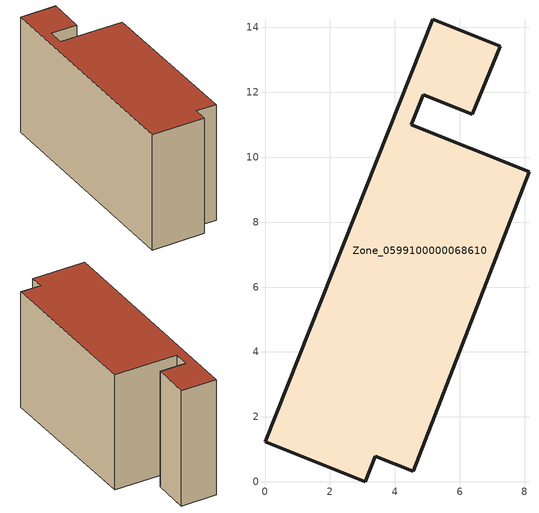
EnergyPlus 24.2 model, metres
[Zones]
Zone_0599100000068610
 floor ground (C_G): 4.88,11.92 4.51,11 8.13,9.55 4.57,0.32 3.4,0.79 3.08,0 0,1.23 5.17,14.25 7.24,13.42 6.38,11.32 z6.85
 wall outside (C_F): 4.51,11 4.88,11.92 6.38,11.32 7.24,13.42 5.17,14.25 0,1.23 3.08,0 3.4,0.79 4.57,0.32 8.13,9.55 4.51,11 z6.85:14.28
 roof outside (C_R): 7.24,13.42 5.17,14.25 0,1.23 3.08,0 3.4,0.79 4.57,0.32 8.13,9.55 4.51,11 4.88,11.92 6.38,11.32 z14.28
[BUILDING]
Pand.0599100000068610: North Axis=0; Terrain=City; Loads Convergence Tolerance Value=0.04; Temperature Convergence Tolerance Value=0.4; Solar Distribution=FullExterior; Maximum Number of Warmup Days=25; Minimum Number of Warmup Days=1
[Site:Location]
Rotterdam.The.Hague.AP_ZH_NLD Design_Conditions: Latitude=51.96; Longitude=4.45; Time Zone=1; Elevation=-4.5
[SITE:GROUNDTEMPERATURE:BUILDINGSURFACE]
18, 18, 18, 18, 18, 18, 18, 18, 18, 18, 18, 18
[MATERIAL] Thermal Absorptance=0.9; Solar Absorptance=0.7; Visible Absorptance=0.7
Name | Roughness | Thickness | Conductivity | Density | Specific Heat
G.TI.1975-1991 | MediumSmooth | 0.15 | 0.288461 | 540 | 1210
F.TI.1975-1991 | Rough | 0.3 | 0.230769 | 1920 | 840
R.TI.1975-1991 | MediumRough | 0.2 | 0.153846 | 1500 | 1000
[CONSTRUCTION]
C_G: G.TI.1975-1991
C_F: F.TI.1975-1991
C_R: R.TI.1975-1991
[ZONE]
Zone_0599100000068610: Type=1; Multiplier=1; Ceiling Height=Autocalculate; Volume=Autocalculate; Floor Area=autocalculate; Part of Total Floor Area=Yes
[ZONEINFILTRATION:DESIGNFLOWRATE]
Infil_Zone_0599100000068610: Zone or ZoneList or Space or SpaceList=Zone_0599100000068610; Schedule=AlwaysOn; Design Flow Rate Calculation Method=Flow/Area; Flow Rate per Floor Area=0.003; Constant Term Coefficient=1; Temperature Term Coefficient=0; Velocity Term Coefficient=0; Velocity Squared Term Coefficient=0
[HVACTEMPLATE:ZONE:IDEALLOADSAIRSYSTEM]
Zone_0599100000068610: Maximum Heating Supply Air Temperature=50; Minimum Cooling Supply Air Temperature=13; Maximum Heating Supply Air Humidity Ratio=0.0156; Minimum Cooling Supply Air Humidity Ratio=0.0077; Heating Limit=NoLimit; Cooling Limit=NoLimit; Dehumidification Control Type=ConstantSensibleHeatRatio; Cooling Sensible Heat Ratio=0.7; Dehumidification Setpoint=60; Humidification Control Type=None; Humidification Setpoint=30; Outdoor Air Method=None; Outdoor Air Flow Rate per Person=0.00944; Outdoor Air Flow Rate per Zone Floor Area=0; Outdoor Air Flow Rate per Zone=0; Demand Controlled Ventilation Type=None; Outdoor Air Economizer Type=NoEconomizer; Heat Recovery Type=None; Sensible Heat Recovery Effectiveness=0.7; Latent Heat Recovery Effectiveness=0.65
[ZONECONTROL:THERMOSTAT]
ThermostatControl_Zone_0599100000068610: Zone or ZoneList=Zone_0599100000068610; Control Type Schedule=DualSetpointControlType; Control 1=Thermostat_Zone_0599100000068610; Temperature Difference Between Cutout And Setpoint=0
[THERMOSTATSETPOINT:DUALSETPOINT]
Thermostat_Zone_0599100000068610: Heating Setpoint Temperature Schedule=HeatingSetpoint_Zone_0599100000068610; Cooling Setpoint Temperature Schedule=CoolingSetpoint_Zone_0599100000068610
[SCHEDULE:COMPACT]
HeatingSetpoint_Zone_0599100000068610: Through: 12/31, For: AllDays, Until: 24:00, 21
CoolingSetpoint_Zone_0599100000068610: Through: 12/31, For: AllDays, Until: 24:00, 24
DualSetpointControlType: Through: 12/31, For: AllDays, Until: 24:00, 4
AlwaysOn: Through: 12/31, For: AllDays, Until: 24:00, 1
